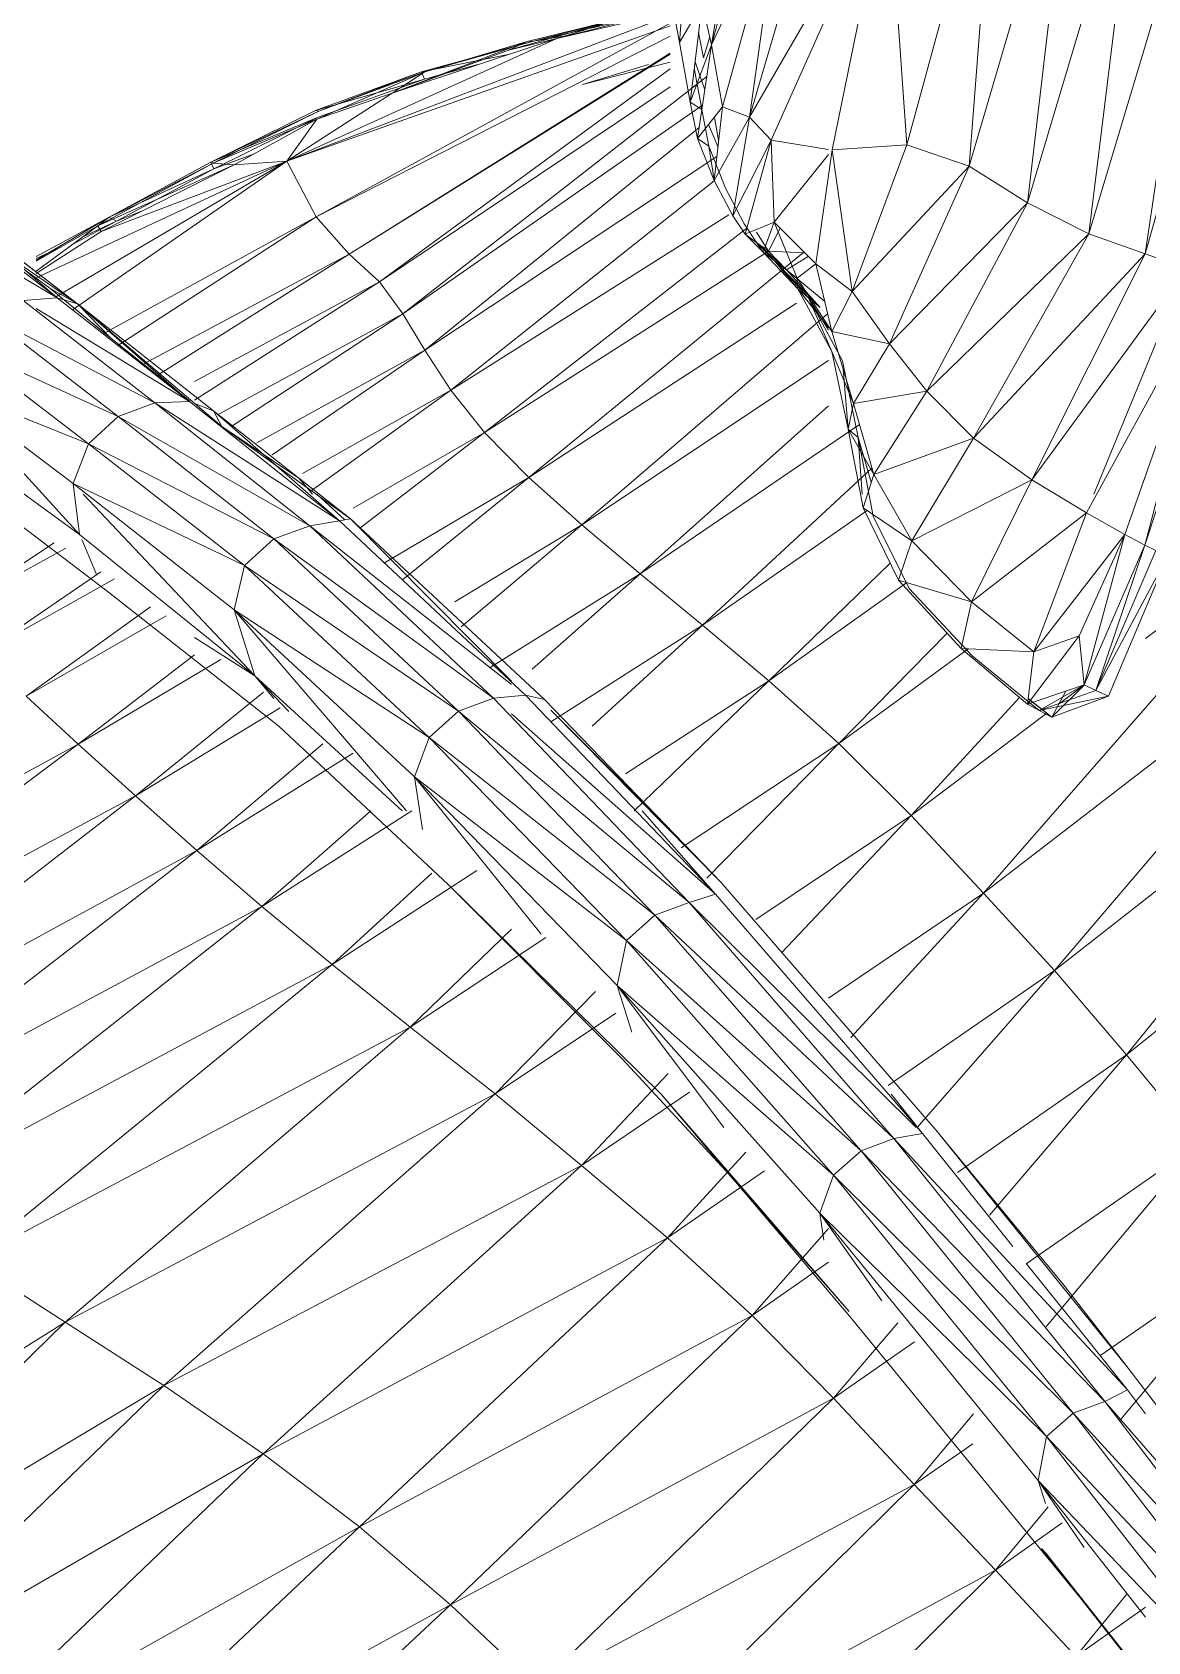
# Model space of a CAD drawing. Header units: millimetres. Extents: x -8591 to 7092, y -1621 to 14390.
# Drawn here: x -4296.5 to -4232.2, y 2400.9 to 2493.6 of the extents above; entities that cross this region are included whole.
import ezdxf

# ---------------------------------------------------------------- set-up
doc = ezdxf.new("R2010")
doc.units = ezdxf.units.MM
doc.layers.add('G-IMPT', color=8, linetype='Continuous', lineweight=9)
doc.layers.add('I-FURN', color=30, linetype='Continuous', lineweight=9)

# ---------------------------------------------------------------- blocks, each defined once
blk = doc.blocks.new('Artificial banana plant 1500mm - Family 4__C1-728657-Begane grond')
at = {"layer": 'G-IMPT'}
for p, q in [((155.402, -163.985), (158.562, -144.61)), ((155.402, -163.985), (158.562, -144.61)), ((155.402, -163.985), (159.772, -147.985)), ((155.402, -163.985), (159.772, -147.985)), ((166.652, -169.747), (171.782, -150.881)), ((166.652, -169.747), (171.782, -150.881)), ((170.242, -170.973), (176.242, -150.525)), ((170.242, -170.973), (176.242, -150.525)), ((170.242, -170.973), (171.782, -150.881)), ((170.242, -170.973), (171.782, -150.881)), ((173.592, -173.098), (176.242, -150.525)), ((173.592, -173.098), (176.242, -150.525)), ((157.582, -168.157), (162.372, -151.854)), ((157.582, -168.157), (162.372, -151.854)), ((173.592, -173.098), (179.982, -151.589)), ((173.592, -173.098), (179.982, -151.589)), ((177.122, -174.879), (179.982, -151.589)), ((177.122, -174.879), (179.982, -151.589)), ((177.122, -174.879), (183.862, -152.442)), ((177.122, -174.879), (183.862, -152.442)), ((180.362, -176.04), (183.862, -152.442)), ((180.362, -176.04), (183.862, -152.442)), ((186.882, -153.02), (180.362, -176.04)), ((186.882, -153.02), (180.362, -176.04)), ((157.582, -168.157), (165.542, -154.396)), ((157.582, -168.157), (165.542, -154.396)), ((158.832, -169.485), (165.542, -154.396)), ((158.832, -169.485), (165.542, -154.396)), ((162.352, -170.049), (165.542, -154.396)), ((162.352, -170.049), (165.542, -154.396)), ((165.542, -154.396), (166.652, -169.747)), ((165.542, -154.396), (166.652, -169.747)), ((155.402, -163.985), (159.332, -155.587)), ((155.402, -163.985), (159.332, -155.587)), ((156.022, -167.572), (159.332, -155.587)), ((156.022, -167.572), (159.332, -155.587)), ((157.582, -168.157), (159.332, -155.587)), ((157.582, -168.157), (159.332, -155.587)), ((153.552, -163.851), (152.362, -157.428)), ((153.552, -163.851), (152.362, -157.428)), ((153.552, -163.851), (153.962, -158.531)), ((153.552, -163.851), (153.962, -158.531)), ((152.252, -162.173), (145.152, -163.775)), ((152.252, -162.173), (145.152, -163.775)), ((153.01, -162.121), (146.482, -163.626)), ((153.01, -162.121), (146.482, -163.626)), ((152.252, -162.173), (146.482, -163.626)), ((152.252, -162.173), (146.482, -163.626)), ((153.552, -163.851), (154.852, -161.621)), ((153.552, -163.851), (154.852, -161.621)), ((154.172, -167.3), (154.852, -161.621)), ((154.172, -167.3), (154.852, -161.621)), ((155.402, -163.985), (154.852, -161.621)), ((155.402, -163.985), (154.852, -161.621)), ((153.01, -162.305), (130.952, -170.69)), ((153.01, -162.305), (130.952, -170.69)), ((153.01, -162.889), (130.952, -170.69)), ((153.01, -162.745), (132.642, -173.906)), ((153.01, -162.745), (132.642, -173.906)), ((150.272, -162.458), (143.702, -164.302)), ((150.272, -162.458), (143.702, -164.302)), ((150.272, -162.458), (144.792, -163.806)), ((150.272, -162.458), (144.792, -163.806)), ((145.152, -163.775), (150.272, -162.458)), ((145.152, -163.775), (150.272, -162.458)), ((146.482, -163.626), (150.272, -162.458)), ((146.482, -163.626), (150.272, -162.458)), ((130.952, -170.69), (146.482, -163.626)), ((130.952, -170.69), (146.482, -163.626)), ((153.01, -163.486), (132.642, -173.906)), ((153.01, -163.486), (132.642, -173.906)), ((146.482, -163.626), (137.002, -166.769)), ((146.482, -163.626), (137.002, -166.769)), ((144.792, -163.806), (137.002, -166.769)), ((144.792, -163.806), (137.002, -166.769)), ((145.152, -163.775), (138.702, -165.553)), ((145.152, -163.775), (138.702, -165.553)), ((145.152, -163.775), (138.892, -165.54)), ((145.152, -163.775), (138.892, -165.54)), ((144.792, -163.806), (138.892, -165.54)), ((144.792, -163.806), (138.892, -165.54)), ((146.482, -163.626), (143.702, -164.302)), ((146.482, -163.626), (143.702, -164.302)), ((144.792, -163.806), (143.702, -164.302)), ((144.792, -163.806), (143.702, -164.302)), ((145.152, -163.775), (144.792, -163.806)), ((145.152, -163.775), (144.792, -163.806)), ((147.398, -163.415), (145.152, -163.775)), ((147.398, -163.415), (145.152, -163.775)), ((154.172, -167.3), (153.552, -163.851)), ((154.172, -167.3), (153.552, -163.851)), ((154.172, -167.3), (155.402, -163.985)), ((154.172, -167.3), (155.402, -163.985)), ((154.582, -169.397), (155.402, -163.985)), ((154.582, -169.397), (155.402, -163.985)), ((154.654, -163.273), (154.932, -164.733)), ((154.654, -163.273), (154.932, -164.733)), ((154.932, -164.733), (155.296, -163.528)), ((154.932, -164.733), (155.296, -163.528)), ((156.022, -167.572), (155.402, -163.985)), ((156.022, -167.572), (155.402, -163.985)), ((153.01, -164.464), (134.542, -176.051)), ((153.01, -164.464), (134.542, -176.051)), ((153.01, -164.53), (134.542, -176.051)), ((153.01, -164.53), (134.542, -176.051)), ((137.002, -166.769), (143.702, -164.302)), ((137.002, -166.769), (143.702, -164.302)), ((143.783, -164.521), (138.702, -165.553)), ((143.783, -164.521), (138.702, -165.553)), ((147.962, -166.283), (153.01, -164.992)), ((154.451, -164.968), (155.009, -166.58)), ((154.451, -164.968), (155.009, -166.58)), ((138.702, -165.553), (132.592, -167.768)), ((138.702, -165.553), (132.592, -167.768)), ((138.862, -165.961), (132.592, -167.768)), ((138.862, -165.961), (132.592, -167.768)), ((138.892, -165.54), (132.662, -168.271)), ((138.892, -165.54), (132.662, -168.271)), ((138.862, -165.961), (132.742, -168.152)), ((138.862, -165.961), (132.742, -168.152)), ((138.892, -165.54), (132.792, -167.817)), ((138.892, -165.54), (132.792, -167.817)), ((138.702, -165.553), (132.792, -167.817)), ((138.702, -165.553), (132.792, -167.817)), ((153.01, -165.365), (136.282, -177.645)), ((153.01, -165.365), (136.282, -177.645)), ((138.892, -165.54), (137.002, -166.769)), ((138.892, -165.54), (137.002, -166.769)), ((155.123, -165.825), (137.632, -179.496)), ((155.123, -165.825), (137.632, -179.496)), ((138.702, -165.553), (138.892, -165.54)), ((138.702, -165.553), (138.892, -165.54)), ((138.862, -165.961), (138.702, -165.553)), ((138.862, -165.961), (138.702, -165.553)), ((141.944, -165.13), (138.862, -165.961)), ((141.944, -165.13), (138.862, -165.961)), ((151.762, -165.117), (147.962, -166.283)), ((151.762, -165.117), (147.962, -166.283)), ((154.838, -167.705), (154.406, -165.341)), ((154.406, -165.341), (154.838, -167.705)), ((130.952, -170.69), (137.002, -166.769)), ((130.952, -170.69), (137.002, -166.769)), ((132.662, -168.271), (137.002, -166.769)), ((132.662, -168.271), (137.002, -166.769)), ((153.01, -166.417), (136.282, -177.645)), ((153.01, -166.417), (136.282, -177.645)), ((132.592, -167.768), (126.562, -170.75)), ((132.592, -167.768), (126.562, -170.75)), ((126.562, -170.75), (132.792, -167.817)), ((126.562, -170.75), (132.792, -167.817)), ((132.792, -167.817), (126.702, -170.808)), ((132.792, -167.817), (126.702, -170.808)), ((132.592, -167.768), (132.792, -167.817)), ((132.592, -167.768), (132.792, -167.817)), ((154.874, -167.471), (137.632, -179.496)), ((154.874, -167.471), (137.632, -179.496)), ((154.582, -169.397), (154.172, -167.3)), ((154.582, -169.397), (154.172, -167.3)), ((154.842, -167.725), (154.172, -167.3)), ((154.842, -167.725), (154.172, -167.3)), ((154.582, -169.397), (156.022, -167.572)), ((154.582, -169.397), (156.022, -167.572)), ((155.242, -169.826), (154.842, -167.725)), ((154.842, -167.725), (155.242, -169.826)), ((155.552, -171.812), (156.022, -167.572)), ((155.552, -171.812), (156.022, -167.572)), ((157.582, -168.157), (156.022, -167.572)), ((157.582, -168.157), (156.022, -167.572)), ((132.742, -168.152), (126.562, -170.75)), ((132.742, -168.152), (126.562, -170.75)), ((126.702, -170.808), (132.662, -168.271)), ((126.702, -170.808), (132.662, -168.271)), ((132.742, -168.152), (126.732, -171.129)), ((132.742, -168.152), (126.732, -171.129)), ((127.912, -170.908), (132.662, -168.271)), ((127.912, -170.908), (132.662, -168.271)), ((130.952, -170.69), (132.662, -168.271)), ((130.952, -170.69), (132.662, -168.271)), ((154.679, -168.759), (138.882, -181.588)), ((154.679, -168.759), (138.882, -181.588)), ((155.22, -168.588), (155.77, -169.847)), ((155.22, -168.588), (155.77, -169.847)), ((155.552, -171.812), (157.582, -168.157)), ((155.552, -171.812), (157.582, -168.157)), ((155.562, -168.179), (155.81, -169.485)), ((155.562, -168.179), (155.81, -169.485)), ((156.622, -173.838), (157.582, -168.157)), ((156.622, -173.838), (157.582, -168.157)), ((158.832, -169.485), (157.582, -168.157)), ((158.832, -169.485), (157.582, -168.157)), ((155.552, -171.812), (154.582, -169.397)), ((155.552, -171.812), (154.582, -169.397)), ((155.242, -169.826), (154.582, -169.397)), ((155.242, -169.826), (154.582, -169.397)), ((156.622, -173.838), (158.832, -169.485)), ((156.622, -173.838), (158.832, -169.485)), ((157.332, -174.905), (158.832, -169.485)), ((157.332, -174.905), (158.832, -169.485)), ((159.002, -174.207), (158.832, -169.485)), ((159.002, -174.207), (158.832, -169.485)), ((158.832, -169.485), (162.137, -170.015)), ((158.832, -169.485), (162.137, -170.015)), ((129.07, -170.265), (126.732, -171.129)), ((129.07, -170.265), (126.732, -171.129)), ((155.705, -170.427), (138.882, -181.588)), ((155.705, -170.427), (138.882, -181.588)), ((156.212, -172.255), (155.242, -169.826)), ((155.526, -171.647), (155.242, -169.826)), ((155.526, -171.647), (155.242, -169.826)), ((155.242, -169.826), (156.212, -172.255)), ((159.002, -174.207), (162.137, -170.316)), ((159.002, -174.207), (162.137, -170.316)), ((161.402, -176.612), (162.352, -170.049)), ((161.402, -176.612), (162.352, -170.049)), ((162.352, -170.049), (166.652, -169.747)), ((162.352, -170.049), (166.652, -169.747)), ((163.502, -178.2), (162.352, -170.049)), ((163.502, -178.2), (162.352, -170.049)), ((163.502, -178.2), (166.652, -169.747)), ((163.502, -178.2), (166.652, -169.747)), ((170.242, -170.973), (166.652, -169.747)), ((170.242, -170.973), (166.652, -169.747)), ((130.952, -170.69), (116.505, -177.415)), ((130.952, -170.69), (116.505, -177.415)), ((130.952, -170.69), (117.687, -178.496)), ((130.952, -170.69), (117.687, -178.496)), ((130.952, -170.69), (118.6, -179.262)), ((130.952, -170.69), (118.6, -179.262)), ((126.702, -170.808), (120.062, -174.42)), ((126.702, -170.808), (120.062, -174.42)), ((120.062, -174.42), (127.912, -170.908)), ((120.062, -174.42), (127.912, -170.908)), ((130.952, -170.69), (120.252, -174.748)), ((130.952, -170.69), (120.252, -174.748)), ((120.252, -174.748), (127.912, -170.908)), ((120.252, -174.748), (127.912, -170.908)), ((126.562, -170.75), (120.712, -173.921)), ((126.562, -170.75), (120.712, -173.921)), ((120.712, -173.921), (126.702, -170.808)), ((120.712, -173.921), (126.702, -170.808)), ((126.732, -171.129), (120.712, -173.921)), ((126.732, -171.129), (120.712, -173.921)), ((126.732, -171.129), (121.142, -174.154)), ((126.732, -171.129), (121.142, -174.154)), ((126.732, -171.129), (126.562, -170.75)), ((126.732, -171.129), (126.562, -170.75)), ((126.562, -170.75), (126.702, -170.808)), ((126.562, -170.75), (126.702, -170.808)), ((126.702, -170.808), (127.912, -170.908)), ((126.702, -170.808), (127.912, -170.908)), ((130.952, -170.69), (127.912, -170.908)), ((130.952, -170.69), (127.912, -170.908)), ((130.952, -170.69), (132.642, -173.906)), ((130.952, -170.69), (132.642, -173.906)), ((163.502, -178.2), (170.242, -170.973)), ((163.502, -178.2), (170.242, -170.973)), ((165.652, -181.224), (170.242, -170.973)), ((165.652, -181.224), (170.242, -170.973)), ((173.592, -173.098), (170.242, -170.973)), ((173.592, -173.098), (170.242, -170.973)), ((155.552, -171.82), (140.382, -183.879)), ((155.552, -171.82), (140.382, -183.879)), ((156.622, -173.838), (155.552, -171.812)), ((156.622, -173.838), (155.552, -171.812)), ((157.272, -174.295), (156.212, -172.255)), ((156.212, -172.255), (157.272, -174.295)), ((108.122, -172.859), (117.712, -178.566)), ((108.122, -172.859), (117.712, -178.566)), ((108.122, -172.859), (117.712, -178.566)), ((110.232, -172.794), (117.712, -178.566)), ((110.232, -172.794), (117.712, -178.566)), ((165.652, -181.224), (173.592, -173.098)), ((165.652, -181.224), (173.592, -173.098)), ((167.792, -183.952), (173.592, -173.098)), ((167.792, -183.952), (173.592, -173.098)), ((177.122, -174.879), (173.592, -173.098)), ((177.122, -174.879), (173.592, -173.098)), ((118.892, -178.909), (111.782, -173.456)), ((111.782, -173.456), (117.712, -178.566)), ((111.782, -173.456), (118.892, -178.909)), ((111.782, -173.456), (117.712, -178.566)), ((120.712, -173.921), (116.505, -176.193)), ((120.712, -173.921), (116.505, -176.193)), ((120.712, -173.921), (116.505, -176.4)), ((120.712, -173.921), (116.505, -176.4)), ((121.142, -174.154), (118.656, -175.452)), ((121.142, -174.154), (118.656, -175.452)), ((121.142, -174.154), (119.201, -175.052)), ((121.142, -174.154), (119.201, -175.052)), ((120.712, -173.921), (120.062, -174.42)), ((120.712, -173.921), (120.062, -174.42)), ((132.642, -173.906), (120.363, -180.644)), ((132.642, -173.906), (120.363, -180.644)), ((121.142, -174.154), (120.712, -173.921)), ((121.142, -174.154), (120.712, -173.921)), ((122.667, -173.537), (121.142, -174.154)), ((122.667, -173.537), (121.142, -174.154)), ((132.642, -173.906), (121.219, -181.306)), ((132.642, -173.906), (121.219, -181.306)), ((132.642, -173.906), (134.542, -176.051)), ((132.642, -173.906), (134.542, -176.051)), ((156.401, -173.791), (140.382, -183.879)), ((156.401, -173.791), (140.382, -183.879)), ((157.332, -174.905), (156.622, -173.838)), ((157.332, -174.905), (156.622, -173.838)), ((157.982, -175.374), (157.272, -174.295)), ((157.272, -174.295), (157.982, -175.374)), ((157.332, -174.905), (159.002, -174.207)), ((157.332, -174.905), (159.002, -174.207)), ((158.382, -175.945), (159.002, -174.207)), ((158.382, -175.945), (159.002, -174.207)), ((160.322, -177.425), (159.002, -174.207)), ((160.322, -177.425), (159.002, -174.207)), ((159.002, -174.207), (161.402, -176.612)), ((159.002, -174.207), (161.402, -176.612)), ((112.662, -174.624), (117.292, -178.01)), ((112.662, -174.624), (118.892, -178.909)), ((112.662, -174.624), (118.892, -178.909)), ((112.662, -174.624), (117.292, -178.01)), ((120.062, -174.42), (116.505, -176.463)), ((120.062, -174.42), (116.505, -176.463)), ((120.062, -174.42), (116.505, -177.032)), ((120.062, -174.42), (116.505, -177.032)), ((116.505, -177.161), (120.252, -174.748)), ((116.505, -177.161), (120.252, -174.748)), ((120.062, -174.42), (120.252, -174.748)), ((120.062, -174.42), (120.252, -174.748)), ((157.431, -174.546), (142.322, -186.334)), ((157.431, -174.546), (142.322, -186.334)), ((158.382, -175.945), (157.332, -174.905)), ((158.382, -175.945), (157.332, -174.905)), ((157.982, -175.374), (157.332, -174.905)), ((157.982, -175.374), (157.332, -174.905)), ((157.982, -174.788), (158.672, -175.881)), ((157.982, -174.788), (158.672, -175.881)), ((158.672, -175.881), (159.357, -174.562)), ((158.672, -175.881), (159.357, -174.562)), ((167.792, -183.952), (177.122, -174.879)), ((167.792, -183.952), (177.122, -174.879)), ((170.482, -186.644), (177.122, -174.879)), ((170.482, -186.644), (177.122, -174.879)), ((180.362, -176.04), (177.122, -174.879)), ((180.362, -176.04), (177.122, -174.879)), ((117.968, -175.623), (116.505, -176.3)), ((117.968, -175.623), (116.505, -176.3)), ((134.542, -176.051), (122.678, -182.382)), ((134.542, -176.051), (122.678, -182.382)), ((134.542, -176.051), (123.529, -182.998)), ((134.542, -176.051), (123.529, -182.998)), ((136.282, -177.645), (134.542, -176.051)), ((136.282, -177.645), (134.542, -176.051)), ((158.672, -175.874), (142.322, -186.334)), ((158.672, -175.874), (142.322, -186.334)), ((160.702, -175.963), (144.882, -188.92)), ((160.702, -175.963), (144.882, -188.92)), ((159.022, -176.43), (157.982, -175.374)), ((158.382, -175.945), (157.982, -175.374)), ((158.382, -175.945), (157.982, -175.374)), ((157.982, -175.374), (159.022, -176.43)), ((158.672, -175.881), (157.982, -175.374)), ((158.672, -175.881), (157.982, -175.374)), ((157.982, -175.374), (159.712, -176.956)), ((157.982, -175.374), (159.712, -176.956)), ((160.372, -178.039), (158.382, -175.945)), ((160.372, -178.039), (158.382, -175.945)), ((159.022, -176.43), (158.382, -175.945)), ((159.022, -176.43), (158.382, -175.945)), ((158.382, -175.945), (160.322, -177.425)), ((158.382, -175.945), (160.322, -177.425)), ((158.672, -175.881), (159.712, -176.956)), ((158.672, -175.881), (159.712, -176.956)), ((158.672, -175.881), (160.756, -175.965)), ((158.672, -175.881), (160.756, -175.965)), ((159.712, -176.956), (160.973, -176.182)), ((159.712, -176.956), (160.973, -176.182)), ((170.482, -186.644), (180.362, -176.04)), ((170.482, -186.644), (180.362, -176.04)), ((173.842, -189.047), (180.362, -176.04)), ((173.842, -189.047), (180.362, -176.04)), ((182.741, -176.877), (180.362, -176.04)), ((182.741, -176.877), (180.362, -176.04)), ((160.992, -178.56), (159.022, -176.43)), ((160.372, -178.039), (159.022, -176.43)), ((160.372, -178.039), (159.022, -176.43)), ((159.022, -176.43), (160.992, -178.56)), ((159.712, -176.956), (159.022, -176.43)), ((159.712, -176.956), (159.022, -176.43)), ((159.022, -176.43), (161.662, -179.123)), ((159.022, -176.43), (161.662, -179.123)), ((159.712, -176.956), (161.662, -179.123)), ((159.712, -176.956), (161.662, -179.123)), ((159.712, -176.956), (161.916, -178.787)), ((159.712, -176.956), (161.916, -178.787)), ((160.322, -177.425), (161.402, -176.612)), ((160.322, -177.425), (161.402, -176.612)), ((162.322, -180.506), (161.402, -176.612)), ((162.322, -180.506), (161.402, -176.612)), ((163.502, -178.2), (161.402, -176.612)), ((163.502, -178.2), (161.402, -176.612)), ((182.741, -176.877), (173.842, -189.047)), ((182.741, -176.877), (173.842, -189.047)), ((182.741, -176.877), (177.418, -189.884)), ((182.741, -176.877), (177.418, -189.884)), ((117.292, -178.01), (118.892, -178.909)), ((117.292, -178.01), (120.802, -180.892)), ((117.292, -178.01), (120.632, -180.762)), ((118.892, -178.909), (117.292, -178.01)), ((117.292, -178.01), (120.802, -180.892)), ((117.292, -178.01), (120.632, -180.762)), ((136.282, -177.645), (125.631, -184.456)), ((136.282, -177.645), (125.631, -184.456)), ((136.282, -177.645), (125.631, -183.38)), ((136.282, -177.645), (125.631, -183.38)), ((137.632, -179.496), (136.282, -177.645)), ((137.632, -179.496), (136.282, -177.645)), ((160.372, -178.039), (160.322, -177.425)), ((160.372, -178.039), (160.322, -177.425)), ((162.322, -180.506), (160.322, -177.425)), ((162.322, -180.506), (160.322, -177.425)), ((162.332, -181.649), (160.372, -178.039)), ((162.332, -181.649), (160.372, -178.039)), ((160.992, -178.56), (160.372, -178.039)), ((160.992, -178.56), (160.372, -178.039)), ((160.372, -178.039), (162.137, -180.272)), ((160.372, -178.039), (162.137, -180.272)), ((184.37, -177.469), (176.982, -190.95)), ((184.37, -177.469), (176.982, -190.95)), ((184.37, -177.469), (179.192, -192.192)), ((184.37, -177.469), (179.192, -192.192)), ((180.342, -192.821), (184.37, -177.469)), ((180.342, -192.821), (184.37, -177.469)), ((185.277, -177.841), (180.342, -192.821)), ((185.277, -177.841), (180.342, -192.821)), ((117.712, -178.566), (115.762, -178.723)), ((115.762, -178.723), (117.712, -178.566)), ((115.762, -178.723), (117.712, -178.566)), ((115.762, -178.723), (123.342, -184.622)), ((115.762, -178.723), (123.342, -184.622)), ((115.762, -178.723), (123.342, -184.622)), ((118.892, -178.909), (117.712, -178.566)), ((117.712, -178.566), (125.342, -184.547)), ((117.712, -178.566), (118.892, -178.909)), ((117.712, -178.566), (125.342, -184.547)), ((118.892, -178.909), (127.202, -185.975)), ((118.892, -178.909), (125.342, -184.547)), ((118.892, -178.909), (120.802, -180.892)), ((127.202, -185.975), (118.892, -178.909)), ((118.892, -178.909), (125.342, -184.547)), ((126.722, -185.08), (118.892, -178.909)), ((126.722, -185.08), (118.892, -178.909)), ((127.202, -185.975), (118.892, -178.909)), ((118.892, -178.909), (125.342, -184.547)), ((118.892, -178.909), (120.802, -180.892)), ((160.29, -178.867), (144.882, -188.92)), ((160.29, -178.867), (144.882, -188.92)), ((162.932, -182.204), (160.992, -178.56)), ((162.332, -181.649), (160.992, -178.56)), ((162.332, -181.649), (160.992, -178.56)), ((160.992, -178.56), (162.932, -182.204)), ((161.662, -179.123), (160.992, -178.56)), ((161.662, -179.123), (160.992, -178.56)), ((160.992, -178.56), (162.137, -180.414)), ((160.992, -178.56), (162.137, -180.414)), ((162.322, -180.506), (163.502, -178.2)), ((162.322, -180.506), (163.502, -178.2)), ((165.652, -181.224), (163.502, -178.2)), ((165.652, -181.224), (163.502, -178.2)), ((113.622, -179.525), (123.342, -184.622)), ((113.622, -179.525), (121.232, -185.402)), ((113.622, -179.525), (123.342, -184.622)), ((113.622, -179.525), (121.232, -185.402)), ((113.622, -179.525), (123.342, -184.622)), ((113.622, -179.525), (121.232, -185.402)), ((116.505, -179.174), (125.342, -184.547)), ((116.505, -179.174), (125.342, -184.547)), ((116.505, -179.174), (125.342, -184.547)), ((137.632, -179.496), (127.036, -185.263)), ((137.632, -179.496), (127.036, -185.263)), ((137.632, -179.496), (127.841, -185.924)), ((137.632, -179.496), (127.841, -185.924)), ((138.882, -181.588), (137.632, -179.496)), ((138.882, -181.588), (137.632, -179.496)), ((162.083, -179.493), (147.932, -191.641)), ((162.083, -179.493), (147.932, -191.641)), ((163.572, -184.652), (162.322, -180.506)), ((163.572, -184.652), (162.322, -180.506)), ((162.322, -180.506), (165.652, -181.224)), ((162.322, -180.506), (165.652, -181.224)), ((111.902, -181.139), (121.232, -185.402)), ((111.902, -181.139), (119.522, -186.979)), ((111.902, -181.139), (121.232, -185.402)), ((111.902, -181.139), (119.522, -186.979)), ((111.902, -181.139), (121.232, -185.402)), ((111.902, -181.139), (119.522, -186.979)), ((120.802, -180.892), (125.342, -184.498)), ((125.342, -184.498), (120.802, -180.892)), ((138.882, -181.588), (129.22, -186.919)), ((138.882, -181.588), (129.22, -186.919)), ((138.882, -181.588), (130.09, -187.608)), ((138.882, -181.588), (130.09, -187.608)), ((140.382, -183.879), (138.882, -181.588)), ((140.382, -183.879), (138.882, -181.588)), ((163.272, -186.134), (162.332, -181.649)), ((163.272, -186.134), (162.332, -181.649)), ((162.332, -181.649), (163.572, -184.652)), ((162.332, -181.649), (163.572, -184.652)), ((163.572, -184.652), (165.652, -181.224)), ((163.572, -184.652), (165.652, -181.224)), ((167.792, -183.952), (165.652, -181.224)), ((167.792, -183.952), (165.652, -181.224)), ((162.137, -182.173), (147.932, -191.641)), ((162.137, -182.173), (147.932, -191.641)), ((163.852, -186.616), (162.932, -182.204)), ((162.932, -182.204), (163.852, -186.616)), ((163.272, -186.134), (162.971, -182.66)), ((163.272, -186.134), (162.971, -182.66)), ((111.182, -183.633), (119.522, -186.979)), ((111.182, -183.633), (118.642, -189.268)), ((111.182, -183.633), (119.012, -192.193)), ((111.182, -183.633), (119.522, -186.979)), ((111.182, -183.633), (118.642, -189.268)), ((111.182, -183.633), (119.522, -186.979)), ((111.182, -183.633), (118.642, -189.268)), ((111.182, -183.633), (119.012, -192.193)), ((140.382, -183.879), (131.838, -188.68)), ((140.382, -183.879), (131.838, -188.68)), ((140.382, -183.879), (132.282, -189.724)), ((140.382, -183.879), (132.282, -189.724)), ((140.382, -183.879), (142.322, -186.334)), ((140.382, -183.879), (142.322, -186.334)), ((163.572, -184.652), (167.792, -183.952)), ((163.572, -184.652), (167.792, -183.952)), ((164.742, -188.75), (167.792, -183.952)), ((164.742, -188.75), (167.792, -183.952)), ((170.482, -186.644), (167.792, -183.952)), ((170.482, -186.644), (167.792, -183.952)), ((121.232, -185.402), (119.522, -186.979)), ((121.232, -185.402), (119.522, -186.979)), ((121.232, -185.402), (119.522, -186.979)), ((123.342, -184.622), (121.232, -185.402)), ((123.342, -184.622), (121.232, -185.402)), ((123.342, -184.622), (121.232, -185.402)), ((121.232, -185.402), (132.272, -191.7)), ((121.232, -185.402), (130.202, -192.454)), ((121.232, -185.402), (132.272, -191.7)), ((121.232, -185.402), (130.202, -192.454)), ((121.232, -185.402), (132.272, -191.7)), ((121.232, -185.402), (130.202, -192.454)), ((125.342, -184.547), (123.342, -184.622)), ((125.342, -184.547), (123.342, -184.622)), ((125.342, -184.547), (123.342, -184.622)), ((123.342, -184.622), (133.982, -191.411)), ((123.342, -184.622), (132.272, -191.7)), ((123.342, -184.622), (132.272, -191.7)), ((123.342, -184.622), (133.982, -191.411)), ((123.342, -184.622), (132.272, -191.7)), ((123.342, -184.622), (133.982, -191.411)), ((125.342, -184.547), (133.982, -191.411)), ((125.342, -184.547), (133.982, -191.411)), ((125.631, -184.659), (126.722, -185.08)), ((126.722, -185.08), (125.631, -184.659)), ((126.722, -185.08), (125.631, -184.659)), ((127.202, -185.975), (126.722, -185.08)), ((134.602, -191.291), (126.722, -185.08)), ((126.722, -185.08), (133.982, -191.411)), ((126.722, -185.08), (127.202, -185.975)), ((126.722, -185.08), (134.602, -191.291)), ((126.722, -185.08), (127.202, -185.975)), ((126.722, -185.08), (133.982, -191.411)), ((162.137, -184.788), (151.292, -194.476)), ((162.137, -184.788), (151.292, -194.476)), ((163.272, -186.134), (163.572, -184.652)), ((163.272, -186.134), (163.572, -184.652)), ((164.742, -188.75), (163.572, -184.652)), ((164.742, -188.75), (163.572, -184.652)), ((127.202, -185.975), (131.642, -188.954)), ((127.202, -185.975), (134.602, -191.291)), ((127.202, -185.975), (134.602, -191.291)), ((127.202, -185.975), (131.642, -188.954)), ((142.322, -186.334), (134.757, -190.688)), ((142.322, -186.334), (134.757, -190.688)), ((142.322, -186.334), (135.144, -191.838)), ((142.322, -186.334), (135.144, -191.838)), ((142.322, -186.334), (144.882, -188.92)), ((142.322, -186.334), (144.882, -188.92)), ((163.918, -185.864), (151.292, -194.476)), ((163.918, -185.864), (151.292, -194.476)), ((164.132, -190.664), (163.272, -186.134)), ((164.132, -190.664), (163.272, -186.134)), ((163.852, -186.616), (163.272, -186.134)), ((163.852, -186.616), (163.272, -186.134)), ((163.272, -186.134), (164.742, -188.75)), ((163.272, -186.134), (164.742, -188.75)), ((112.002, -187.1), (119.012, -192.193)), ((112.002, -187.1), (119.012, -192.193)), ((119.522, -186.979), (118.642, -189.268)), ((119.522, -186.979), (118.642, -189.268)), ((119.522, -186.979), (118.642, -189.268)), ((119.522, -186.979), (130.202, -192.454)), ((119.522, -186.979), (128.512, -193.99)), ((119.522, -186.979), (130.202, -192.454)), ((119.522, -186.979), (128.512, -193.99)), ((119.522, -186.979), (130.202, -192.454)), ((119.522, -186.979), (128.512, -193.99)), ((164.702, -191.153), (163.852, -186.616)), ((164.078, -189.884), (163.852, -186.616)), ((164.078, -189.884), (163.852, -186.616)), ((163.852, -186.616), (164.702, -191.153)), ((163.852, -186.616), (164.6, -189.194)), ((163.852, -186.616), (164.6, -189.194)), ((164.742, -188.75), (170.482, -186.644)), ((164.742, -188.75), (170.482, -186.644)), ((166.932, -192.575), (170.482, -186.644)), ((166.932, -192.575), (170.482, -186.644)), ((173.842, -189.047), (170.482, -186.644)), ((173.842, -189.047), (170.482, -186.644)), ((131.642, -188.954), (134.602, -191.291)), ((132.415, -189.884), (131.642, -188.954)), ((134.602, -191.291), (131.642, -188.954)), ((132.415, -189.884), (131.642, -188.954)), ((144.882, -188.92), (136.566, -193.838)), ((144.882, -188.92), (136.566, -193.838)), ((144.882, -188.92), (137.603, -194.812)), ((144.882, -188.92), (137.603, -194.812)), ((147.932, -191.641), (144.882, -188.92)), ((147.932, -191.641), (144.882, -188.92)), ((164.634, -188.372), (154.872, -197.434)), ((164.634, -188.372), (154.872, -197.434)), ((164.132, -190.664), (164.742, -188.75)), ((164.132, -190.664), (164.742, -188.75)), ((166.932, -192.575), (164.742, -188.75)), ((166.932, -192.575), (164.742, -188.75)), ((166.932, -192.575), (173.842, -189.047)), ((166.932, -192.575), (173.842, -189.047)), ((170.362, -196.08), (173.842, -189.047)), ((170.362, -196.08), (173.842, -189.047)), ((176.982, -190.95), (173.842, -189.047)), ((176.982, -190.95), (173.842, -189.047)), ((118.642, -189.268), (128.512, -193.99)), ((118.642, -189.268), (127.912, -196.536)), ((119.012, -192.193), (118.642, -189.268)), ((118.642, -189.268), (128.512, -193.99)), ((118.642, -189.268), (127.912, -196.536)), ((118.642, -189.268), (128.512, -193.99)), ((118.642, -189.268), (127.912, -196.536)), ((118.642, -189.268), (119.012, -192.193)), ((119.223, -189.884), (129.092, -200.341)), ((119.223, -189.884), (129.092, -200.341)), ((132.666, -189.884), (134.282, -191.353)), ((132.666, -189.884), (134.282, -191.353)), ((132.667, -189.884), (134.284, -191.352)), ((132.667, -189.884), (134.284, -191.352)), ((113.552, -190.104), (120.682, -195.53)), ((120.682, -195.53), (113.552, -190.104)), ((164.368, -190.825), (154.872, -197.434)), ((164.368, -190.825), (154.872, -197.434)), ((166.172, -194.841), (164.132, -190.664)), ((166.172, -194.841), (164.132, -190.664)), ((164.132, -190.664), (166.932, -192.575)), ((164.132, -190.664), (166.932, -192.575)), ((170.362, -196.08), (176.982, -190.95)), ((170.362, -196.08), (176.982, -190.95)), ((190.545, -190.535), (171.052, -212.859)), ((190.545, -190.535), (171.052, -212.859)), ((173.952, -198.966), (176.982, -190.95)), ((173.952, -198.966), (176.982, -190.95)), ((179.192, -192.192), (176.982, -190.95)), ((179.192, -192.192), (176.982, -190.95)), ((190.545, -190.535), (180.39, -198.201)), ((190.545, -190.535), (180.39, -198.201)), ((132.272, -191.7), (130.202, -192.454)), ((132.272, -191.7), (130.202, -192.454)), ((132.272, -191.7), (130.202, -192.454)), ((133.982, -191.411), (132.272, -191.7)), ((132.272, -191.7), (133.982, -191.411)), ((132.272, -191.7), (133.982, -191.411)), ((132.272, -191.7), (143.884, -200.834)), ((132.272, -191.7), (142.852, -201.63)), ((132.272, -191.7), (143.884, -200.834)), ((132.272, -191.7), (142.852, -201.63)), ((132.272, -191.7), (143.884, -200.834)), ((132.272, -191.7), (142.852, -201.63)), ((134.602, -191.291), (133.982, -191.411)), ((133.982, -191.411), (134.602, -191.291)), ((133.982, -191.411), (144.682, -201.461)), ((133.982, -191.411), (144.682, -201.461)), ((134.602, -191.291), (134.757, -191.44)), ((134.602, -191.291), (143.884, -200.656)), ((134.757, -191.44), (134.602, -191.291)), ((134.602, -191.291), (143.884, -200.656)), ((145.782, -201.708), (134.602, -191.291)), ((145.782, -201.708), (134.602, -191.291)), ((134.757, -191.44), (134.602, -191.291)), ((134.602, -191.291), (143.884, -200.656)), ((147.932, -191.641), (140.625, -196.08)), ((147.932, -191.641), (140.625, -196.08)), ((147.932, -191.641), (140.981, -197.524)), ((147.932, -191.641), (140.981, -197.524)), ((151.292, -194.476), (147.932, -191.641)), ((151.292, -194.476), (147.932, -191.641)), ((166.772, -195.318), (164.702, -191.153)), ((164.702, -191.153), (166.772, -195.318)), ((117.555, -192.677), (111.092, -196.921)), ((117.555, -192.677), (111.092, -196.921)), ((119.012, -192.193), (129.092, -200.341)), ((119.012, -192.193), (129.092, -200.341)), ((119.135, -192.483), (120.002, -194.538)), ((119.135, -192.483), (120.002, -194.538)), ((130.202, -192.454), (128.512, -193.99)), ((130.202, -192.454), (128.512, -193.99)), ((130.202, -192.454), (128.512, -193.99)), ((130.202, -192.454), (142.852, -201.63)), ((130.202, -192.454), (140.822, -202.381)), ((130.202, -192.454), (142.852, -201.63)), ((130.202, -192.454), (140.822, -202.381)), ((130.202, -192.454), (142.852, -201.63)), ((130.202, -192.454), (140.822, -202.381)), ((166.172, -194.841), (166.932, -192.575)), ((166.172, -194.841), (166.932, -192.575)), ((170.362, -196.08), (166.932, -192.575)), ((170.362, -196.08), (166.932, -192.575)), ((179.192, -192.192), (173.952, -198.966)), ((179.192, -192.192), (173.952, -198.966)), ((179.192, -192.192), (176.562, -198.041)), ((179.192, -192.192), (176.562, -198.041)), ((176.862, -200.87), (179.192, -192.192)), ((176.862, -200.87), (179.192, -192.192)), ((180.342, -192.821), (176.862, -200.87)), ((180.342, -192.821), (176.862, -200.87)), ((180.342, -192.821), (177.532, -201.182)), ((180.342, -192.821), (177.532, -201.182)), ((180.342, -192.821), (179.192, -192.192)), ((180.342, -192.821), (179.192, -192.192)), ((180.982, -193.117), (180.342, -192.821)), ((180.982, -193.117), (180.342, -192.821)), ((118.221, -192.987), (111.092, -196.921)), ((118.221, -192.987), (111.092, -196.921)), ((180.982, -193.117), (177.532, -201.182)), ((177.532, -201.182), (180.982, -193.117)), ((177.532, -201.182), (181.671, -193.423)), ((177.532, -201.182), (181.671, -193.423)), ((178.262, -201.517), (181.671, -193.423)), ((178.262, -201.517), (181.671, -193.423)), ((120.232, -194.358), (113.362, -199.062)), ((120.232, -194.358), (113.362, -199.062)), ((128.512, -193.99), (127.912, -196.536)), ((128.512, -193.99), (127.912, -196.536)), ((128.512, -193.99), (127.912, -196.536)), ((128.512, -193.99), (140.822, -202.381)), ((128.512, -193.99), (139.142, -203.89)), ((128.512, -193.99), (140.822, -202.381)), ((128.512, -193.99), (139.142, -203.89)), ((128.512, -193.99), (140.822, -202.381)), ((128.512, -193.99), (139.142, -203.89)), ((151.292, -194.476), (142.654, -199.866)), ((151.292, -194.476), (142.654, -199.866)), ((151.292, -194.476), (145.068, -199.95)), ((151.292, -194.476), (145.068, -199.95)), ((154.872, -197.434), (151.292, -194.476)), ((154.872, -197.434), (151.292, -194.476)), ((165.689, -193.852), (158.692, -200.631)), ((165.689, -193.852), (158.692, -200.631)), ((121.026, -194.755), (113.362, -199.062)), ((121.026, -194.755), (113.362, -199.062)), ((130.482, -203.242), (120.682, -195.53)), ((166.635, -194.978), (158.692, -200.631)), ((166.635, -194.978), (158.692, -200.631)), ((169.782, -198.77), (166.172, -194.841)), ((169.782, -198.77), (166.172, -194.841)), ((166.172, -194.841), (170.362, -196.08)), ((166.172, -194.841), (170.362, -196.08)), ((170.412, -199.195), (166.772, -195.318)), ((166.772, -195.318), (170.412, -199.195)), ((193.934, -195.246), (171.052, -212.859)), ((193.934, -195.246), (171.052, -212.859)), ((193.934, -195.246), (175.152, -217.327)), ((193.934, -195.246), (175.152, -217.327)), ((123.087, -196.36), (115.942, -201.517)), ((123.087, -196.36), (115.942, -201.517)), ((129.092, -200.341), (127.912, -196.536)), ((127.912, -196.536), (137.839, -208.121)), ((127.912, -196.536), (139.142, -203.89)), ((127.912, -196.536), (138.302, -206.16)), ((127.912, -196.536), (139.142, -203.89)), ((127.912, -196.536), (138.302, -206.16)), ((127.912, -196.536), (129.092, -200.341)), ((127.912, -196.536), (137.839, -208.121)), ((169.782, -198.77), (170.362, -196.08)), ((169.782, -198.77), (170.362, -196.08)), ((173.952, -198.966), (170.362, -196.08)), ((173.952, -198.966), (170.362, -196.08)), ((124.001, -196.879), (115.942, -201.517)), ((124.001, -196.879), (115.942, -201.517)), ((154.872, -197.434), (146.154, -203.003)), ((154.872, -197.434), (146.154, -203.003)), ((154.872, -197.434), (148.531, -203.248)), ((154.872, -197.434), (148.531, -203.248)), ((158.692, -200.631), (154.872, -197.434)), ((158.692, -200.631), (154.872, -197.434)), ((125.631, -198.131), (129.092, -200.341)), ((125.631, -198.131), (129.092, -200.341)), ((168.961, -197.876), (162.732, -204.242)), ((168.961, -197.876), (162.732, -204.242)), ((173.602, -201.985), (176.562, -198.041)), ((173.602, -201.985), (176.562, -198.041)), ((176.562, -198.041), (173.952, -198.966)), ((176.562, -198.041), (173.952, -198.966)), ((176.862, -200.87), (176.562, -198.041)), ((176.862, -200.87), (176.562, -198.041)), ((125.631, -199.131), (118.922, -204.274)), ((125.631, -199.131), (118.922, -204.274)), ((170.182, -198.788), (162.732, -204.242)), ((170.182, -198.788), (162.732, -204.242)), ((173.602, -201.985), (169.782, -198.77)), ((173.602, -201.985), (169.782, -198.77)), ((169.782, -198.77), (173.952, -198.966)), ((169.782, -198.77), (173.952, -198.966)), ((174.272, -202.343), (170.412, -199.195)), ((170.412, -199.195), (174.272, -202.343)), ((173.602, -201.985), (173.952, -198.966)), ((173.602, -201.985), (173.952, -198.966)), ((127.143, -199.412), (118.922, -204.274)), ((127.143, -199.412), (118.922, -204.274)), ((197.31, -199.886), (175.152, -217.327)), ((197.31, -199.886), (175.152, -217.327)), ((197.31, -199.886), (179.292, -222.174)), ((197.31, -199.886), (179.292, -222.174)), ((129.092, -200.341), (137.586, -208.121)), ((129.092, -200.341), (131.058, -202.397)), ((129.092, -200.341), (130.191, -201.648)), ((129.092, -200.341), (137.586, -208.121)), ((129.092, -200.341), (131.058, -202.397)), ((129.092, -200.341), (130.191, -201.648)), ((158.692, -200.631), (150.444, -205.995)), ((158.692, -200.631), (150.444, -205.995)), ((158.692, -200.631), (150.942, -208.121)), ((158.692, -200.631), (150.942, -208.121)), ((162.732, -204.242), (158.692, -200.631)), ((162.732, -204.242), (158.692, -200.631)), ((176.862, -200.87), (173.602, -201.985)), ((176.862, -200.87), (173.602, -201.985)), ((176.862, -200.87), (174.272, -202.343)), ((176.862, -200.87), (174.272, -202.343)), ((177.532, -201.182), (174.272, -202.343)), ((174.272, -202.343), (177.532, -201.182)), ((175.002, -202.726), (176.862, -200.882)), ((175.002, -202.726), (176.862, -200.882)), ((176.862, -200.865), (175.417, -201.955)), ((176.862, -200.865), (175.417, -201.955)), ((177.532, -201.182), (176.862, -200.87)), ((177.532, -201.182), (176.862, -200.87)), ((178.262, -201.517), (177.532, -201.182)), ((178.262, -201.517), (177.532, -201.182)), ((115.942, -201.517), (118.922, -204.274)), ((115.942, -201.517), (118.922, -204.274)), ((129.598, -201.291), (122.232, -207.253)), ((129.598, -201.291), (122.232, -207.253)), ((142.852, -201.63), (140.822, -202.381)), ((142.852, -201.63), (140.822, -202.381)), ((142.852, -201.63), (140.822, -202.381)), ((144.682, -201.461), (142.852, -201.63)), ((144.682, -201.461), (142.852, -201.63)), ((144.682, -201.461), (142.852, -201.63)), ((142.852, -201.63), (154.102, -213.402)), ((142.852, -201.63), (154.102, -213.402)), ((142.852, -201.63), (154.102, -213.402)), ((144.682, -201.461), (145.782, -201.708)), ((144.682, -201.461), (155.622, -212.917)), ((145.782, -201.708), (144.682, -201.461)), ((145.782, -201.708), (144.682, -201.461)), ((144.682, -201.461), (155.622, -212.917)), ((155.932, -212.225), (145.782, -201.708)), ((145.782, -201.708), (155.932, -212.225)), ((173.141, -201.597), (166.892, -208.391)), ((173.141, -201.597), (166.892, -208.391)), ((174.272, -202.343), (173.602, -201.985)), ((174.272, -202.343), (173.602, -201.985)), ((173.638, -201.676), (175.002, -202.726)), ((173.638, -201.676), (175.002, -202.726)), ((173.641, -201.652), (175.002, -202.726)), ((173.641, -201.652), (175.002, -202.726)), ((174.272, -202.343), (178.262, -201.517)), ((174.272, -202.343), (178.262, -201.517)), ((175.002, -202.726), (175.808, -201.231)), ((175.002, -202.726), (175.808, -201.231)), ((175.002, -202.726), (178.262, -201.517)), ((175.002, -202.726), (178.262, -201.517)), ((130.563, -202.192), (122.232, -207.253)), ((130.563, -202.192), (122.232, -207.253)), ((140.822, -202.381), (139.142, -203.89)), ((140.822, -202.381), (139.142, -203.89)), ((140.822, -202.381), (139.142, -203.89)), ((140.822, -202.381), (154.102, -213.402)), ((140.822, -202.381), (152.142, -214.136)), ((140.822, -202.381), (154.102, -213.402)), ((140.822, -202.381), (152.142, -214.136)), ((140.822, -202.381), (154.102, -213.402)), ((140.822, -202.381), (152.142, -214.136)), ((143.884, -202.542), (155.622, -212.917)), ((143.884, -202.542), (155.622, -212.917)), ((143.884, -202.542), (155.622, -212.917)), ((146.152, -202.33), (152.562, -208.73)), ((146.152, -202.33), (155.932, -212.225)), ((146.152, -202.33), (155.932, -212.225)), ((146.152, -202.33), (152.562, -208.73)), ((174.706, -202.492), (166.892, -208.391)), ((174.706, -202.492), (166.892, -208.391)), ((175.002, -202.726), (174.272, -202.343)), ((175.002, -202.726), (174.272, -202.343)), ((130.482, -203.242), (140.232, -212.364)), ((130.482, -203.242), (140.232, -212.364)), ((139.142, -203.89), (138.302, -206.16)), ((139.142, -203.89), (138.302, -206.16)), ((139.142, -203.89), (152.142, -214.136)), ((139.142, -203.89), (150.502, -215.596)), ((139.142, -203.89), (152.142, -214.136)), ((139.142, -203.89), (150.502, -215.596)), ((139.142, -203.89), (152.142, -214.136)), ((139.142, -203.89), (150.502, -215.596)), ((118.922, -204.274), (93.072, -218.4)), ((118.922, -204.274), (93.072, -218.4)), ((118.922, -204.274), (96.522, -221.135)), ((118.922, -204.274), (96.522, -221.135)), ((118.922, -204.274), (122.232, -207.253)), ((118.922, -204.274), (122.232, -207.253)), ((133.02, -204.263), (125.762, -210.406)), ((133.02, -204.263), (125.762, -210.406)), ((134.757, -204.793), (125.762, -210.406)), ((134.757, -204.793), (125.762, -210.406)), ((162.732, -204.242), (153.654, -210.251)), ((162.732, -204.242), (153.654, -210.251)), ((162.732, -204.242), (155.122, -212.005)), ((162.732, -204.242), (155.122, -212.005)), ((166.892, -208.391), (162.732, -204.242)), ((166.892, -208.391), (162.732, -204.242)), ((200.851, -204.895), (179.292, -222.174)), ((200.851, -204.895), (179.292, -222.174)), ((138.302, -206.16), (150.502, -215.596)), ((138.302, -206.16), (149.962, -218.179)), ((138.762, -209.198), (138.302, -206.16)), ((138.302, -206.16), (145.58, -215.22)), ((150.502, -215.596), (138.302, -206.16)), ((149.962, -218.179), (138.302, -206.16)), ((150.502, -215.596), (138.302, -206.16)), ((149.962, -218.179), (138.302, -206.16)), ((138.302, -206.16), (138.762, -209.198)), ((138.302, -206.16), (145.58, -215.22)), ((96.522, -221.135), (122.232, -207.253)), ((96.522, -221.135), (122.232, -207.253)), ((100.012, -224.429), (122.232, -207.253)), ((100.012, -224.429), (122.232, -207.253)), ((125.762, -210.406), (122.232, -207.253)), ((125.762, -210.406), (122.232, -207.253)), ((138.143, -208.121), (129.502, -213.641)), ((138.143, -208.121), (129.502, -213.641)), ((135.779, -208.121), (129.502, -213.641)), ((135.779, -208.121), (129.502, -213.641)), ((151.412, -208.121), (155.622, -212.917)), ((151.412, -208.121), (155.622, -212.917)), ((166.892, -208.391), (157.946, -214.382)), ((166.892, -208.391), (157.946, -214.382)), ((166.892, -208.391), (159.472, -216.272)), ((166.892, -208.391), (159.472, -216.272)), ((171.052, -212.859), (166.892, -208.391)), ((171.052, -212.859), (166.892, -208.391)), ((152.562, -208.73), (155.932, -212.225)), ((155.932, -212.225), (152.562, -208.73)), ((100.012, -224.429), (125.762, -210.406)), ((100.012, -224.429), (125.762, -210.406)), ((103.772, -227.455), (125.762, -210.406)), ((103.772, -227.455), (125.762, -210.406)), ((129.502, -213.641), (125.762, -210.406)), ((129.502, -213.641), (125.762, -210.406)), ((141.879, -211.566), (133.562, -216.975)), ((141.879, -211.566), (133.562, -216.975)), ((139.294, -211.718), (133.562, -216.975)), ((139.294, -211.718), (133.562, -216.975)), ((168.412, -226.617), (155.932, -212.225)), ((168.412, -226.617), (155.932, -212.225)), ((152.472, -224.429), (140.232, -212.364)), ((150.262, -222.401), (140.232, -212.364)), ((155.622, -212.917), (154.102, -213.402)), ((154.102, -213.402), (155.622, -212.917)), ((154.102, -213.402), (155.622, -212.917)), ((155.622, -212.917), (167.552, -226.715)), ((155.622, -212.917), (167.552, -226.715)), ((171.052, -212.859), (162.137, -218.904)), ((171.052, -212.859), (162.137, -218.904)), ((171.052, -212.859), (163.426, -221.182)), ((171.052, -212.859), (163.426, -221.182)), ((175.152, -217.327), (171.052, -212.859)), ((175.152, -217.327), (171.052, -212.859)), ((103.772, -227.455), (129.502, -213.641)), ((103.772, -227.455), (129.502, -213.641)), ((107.912, -230.672), (129.502, -213.641)), ((107.912, -230.672), (129.502, -213.641)), ((133.562, -216.975), (129.502, -213.641)), ((133.562, -216.975), (129.502, -213.641)), ((152.142, -214.136), (150.502, -215.596)), ((152.142, -214.136), (150.502, -215.596)), ((152.142, -214.136), (150.502, -215.596)), ((154.102, -213.402), (152.142, -214.136)), ((154.102, -213.402), (152.142, -214.136)), ((154.102, -213.402), (152.142, -214.136)), ((152.142, -214.136), (165.902, -226.994)), ((152.142, -214.136), (164.012, -227.706)), ((152.142, -214.136), (165.902, -226.994)), ((152.142, -214.136), (164.012, -227.706)), ((152.142, -214.136), (165.902, -226.994)), ((152.142, -214.136), (164.012, -227.706)), ((154.102, -213.402), (167.191, -226.358)), ((154.102, -213.402), (165.902, -226.994)), ((154.102, -213.402), (167.191, -226.358)), ((154.102, -213.402), (165.902, -226.994)), ((154.102, -213.402), (167.191, -226.358)), ((154.102, -213.402), (165.902, -226.994)), ((143.884, -214.941), (138.052, -220.578)), ((143.884, -214.941), (138.052, -220.578)), ((145.852, -215.415), (138.052, -220.578)), ((145.852, -215.415), (138.052, -220.578)), ((150.502, -215.596), (149.962, -218.179)), ((150.502, -215.596), (149.962, -218.179)), ((150.502, -215.596), (149.962, -218.179)), ((150.502, -215.596), (164.012, -227.706)), ((150.502, -215.596), (162.422, -229.109)), ((150.502, -215.596), (164.012, -227.706)), ((150.502, -215.596), (162.422, -229.109)), ((150.502, -215.596), (164.012, -227.706)), ((150.502, -215.596), (162.422, -229.109)), ((107.912, -230.672), (133.562, -216.975)), ((107.912, -230.672), (133.562, -216.975)), ((112.702, -234.035), (133.562, -216.975)), ((112.702, -234.035), (133.562, -216.975)), ((138.052, -220.578), (133.562, -216.975)), ((138.052, -220.578), (133.562, -216.975)), ((175.152, -217.327), (165.571, -223.94)), ((175.152, -217.327), (165.571, -223.94)), ((175.152, -217.327), (167.235, -226.358)), ((175.152, -217.327), (167.235, -226.358)), ((179.292, -222.174), (175.152, -217.327)), ((179.292, -222.174), (175.152, -217.327)), ((148.726, -218.529), (142.942, -224.429)), ((148.726, -218.529), (142.942, -224.429)), ((150.812, -220.868), (149.962, -218.179)), ((149.962, -218.179), (156.099, -226.358)), ((149.962, -218.179), (162.422, -229.109)), ((149.962, -218.179), (161.632, -231.295)), ((149.962, -218.179), (162.422, -229.109)), ((149.962, -218.179), (161.632, -231.295)), ((149.962, -218.179), (150.812, -220.868)), ((149.962, -218.179), (156.099, -226.358)), ((112.702, -234.035), (138.052, -220.578)), ((112.702, -234.035), (138.052, -220.578)), ((118.182, -237.582), (138.052, -220.578)), ((118.182, -237.582), (138.052, -220.578)), ((142.942, -224.429), (138.052, -220.578)), ((142.942, -224.429), (138.052, -220.578)), ((149.898, -219.771), (142.942, -224.429)), ((149.898, -219.771), (142.942, -224.429)), ((150.262, -222.401), (156.232, -228.861)), ((179.292, -222.174), (169.565, -228.951)), ((179.292, -222.174), (169.565, -228.951)), ((179.292, -222.174), (171.408, -231.421)), ((179.292, -222.174), (171.408, -231.421)), ((183.492, -227.279), (179.292, -222.174)), ((183.492, -227.279), (179.292, -222.174)), ((152.908, -223.244), (147.912, -228.551)), ((152.908, -223.244), (147.912, -228.551)), ((154.131, -224.333), (147.912, -228.551)), ((154.131, -224.333), (147.912, -228.551)), ((118.182, -237.582), (142.942, -224.429)), ((118.182, -237.582), (142.942, -224.429)), ((123.862, -241.23), (142.942, -224.429)), ((123.862, -241.23), (142.942, -224.429)), ((147.912, -228.551), (142.942, -224.429)), ((147.912, -228.551), (142.942, -224.429)), ((152.472, -224.429), (163.322, -236.973)), ((152.472, -224.429), (163.372, -237.246)), ((152.472, -224.429), (163.372, -237.246)), ((152.472, -224.429), (163.322, -236.973)), ((165.736, -224.451), (167.552, -226.715)), ((165.736, -224.451), (167.552, -226.715)), ((165.736, -224.451), (167.552, -226.715)), ((165.902, -226.994), (164.012, -227.706)), ((165.902, -226.994), (164.012, -227.706)), ((165.902, -226.994), (164.012, -227.706)), ((167.552, -226.715), (165.902, -226.994)), ((167.552, -226.715), (165.902, -226.994)), ((167.552, -226.715), (165.902, -226.994)), ((165.902, -226.994), (179.352, -241.486)), ((165.902, -226.994), (178.042, -242.15)), ((165.902, -226.994), (178.042, -242.15)), ((165.902, -226.994), (179.352, -241.486)), ((165.902, -226.994), (178.042, -242.15)), ((165.902, -226.994), (179.352, -241.486)), ((167.552, -226.715), (172.755, -233.228)), ((167.552, -226.715), (172.755, -233.228)), ((179.382, -240.233), (168.412, -226.617)), ((168.412, -226.617), (179.382, -240.233)), ((168.622, -226.89), (179.382, -240.233)), ((168.622, -226.89), (179.382, -240.233)), ((168.622, -226.89), (175.632, -235.37)), ((157.376, -227.785), (152.862, -232.712)), ((157.376, -227.785), (152.862, -232.712)), ((164.012, -227.706), (162.422, -229.109)), ((164.012, -227.706), (162.422, -229.109)), ((164.012, -227.706), (162.422, -229.109)), ((164.012, -227.706), (178.042, -242.15)), ((164.012, -227.706), (176.232, -242.83)), ((164.012, -227.706), (178.042, -242.15)), ((164.012, -227.706), (176.232, -242.83)), ((164.012, -227.706), (178.042, -242.15)), ((164.012, -227.706), (176.232, -242.83)), ((183.492, -227.279), (173.521, -234.225)), ((183.492, -227.279), (173.521, -234.225)), ((183.492, -227.279), (174.629, -237.89)), ((183.492, -227.279), (174.629, -237.89)), ((123.862, -241.23), (147.912, -228.551)), ((123.862, -241.23), (147.912, -228.551)), ((129.572, -245.16), (147.912, -228.551)), ((129.572, -245.16), (147.912, -228.551)), ((152.862, -232.712), (147.912, -228.551)), ((152.862, -232.712), (147.912, -228.551)), ((158.443, -228.86), (152.862, -232.712)), ((158.443, -228.86), (152.862, -232.712)), ((163.322, -236.973), (156.232, -228.861)), ((163.322, -236.973), (156.232, -228.861)), ((162.422, -229.109), (161.632, -231.295)), ((162.422, -229.109), (161.632, -231.295)), ((162.422, -229.109), (176.232, -242.83)), ((162.422, -229.109), (174.692, -244.16)), ((162.422, -229.109), (176.232, -242.83)), ((162.422, -229.109), (174.692, -244.16)), ((162.422, -229.109), (176.232, -242.83)), ((162.422, -229.109), (174.692, -244.16)), ((161.632, -231.295), (174.692, -244.16)), ((161.632, -231.295), (174.212, -246.694)), ((161.875, -232.854), (161.632, -231.295)), ((161.632, -231.295), (165.205, -236.348)), ((174.692, -244.16), (161.632, -231.295)), ((174.212, -246.694), (161.632, -231.295)), ((174.692, -244.16), (161.632, -231.295)), ((174.212, -246.694), (161.632, -231.295)), ((161.632, -231.295), (161.875, -232.854)), ((161.632, -231.295), (165.205, -236.348)), ((129.572, -245.16), (152.862, -232.712)), ((129.572, -245.16), (152.862, -232.712)), ((135.132, -249.379), (152.862, -232.712)), ((135.132, -249.379), (152.862, -232.712)), ((157.742, -237.188), (152.862, -232.712)), ((157.742, -237.188), (152.862, -232.712)), ((162.137, -232.174), (157.742, -237.188)), ((162.137, -232.174), (157.742, -237.188)), ((187.819, -232.526), (177.818, -239.473)), ((187.819, -232.526), (177.818, -239.473)), ((187.819, -232.526), (178.892, -243.264)), ((187.819, -232.526), (178.892, -243.264)), ((112.702, -234.035), (118.182, -237.582)), ((112.702, -234.035), (118.182, -237.582)), ((162.137, -234.126), (157.742, -237.188)), ((162.137, -234.126), (157.742, -237.188)), ((173.54, -234.211), (175.575, -236.758)), ((173.54, -234.211), (175.575, -236.758)), ((175.632, -235.37), (179.382, -240.233)), ((179.382, -240.233), (175.632, -235.37)), ((135.132, -249.379), (157.742, -237.188)), ((135.132, -249.379), (157.742, -237.188)), ((140.362, -253.868), (157.742, -237.188)), ((140.362, -253.868), (157.742, -237.188)), ((162.432, -241.949), (157.742, -237.188)), ((162.432, -241.949), (157.742, -237.188)), ((176.582, -253.401), (163.372, -237.246)), ((175.602, -236.792), (179.352, -241.486)), ((175.602, -236.792), (179.352, -241.486)), ((93.872, -252.716), (118.182, -237.582)), ((93.872, -252.716), (118.182, -237.582)), ((99.612, -255.761), (118.182, -237.582)), ((99.612, -255.761), (118.182, -237.582)), ((118.182, -237.582), (123.862, -241.23)), ((118.182, -237.582), (123.862, -241.23)), ((166.132, -237.61), (162.432, -241.949)), ((166.132, -237.61), (162.432, -241.949)), ((167.086, -238.707), (162.432, -241.949)), ((167.086, -238.707), (162.432, -241.949)), ((179.382, -240.233), (181.518, -243.022)), ((179.382, -240.233), (181.518, -243.022)), ((99.612, -255.761), (123.862, -241.23)), ((99.612, -255.761), (123.862, -241.23)), ((105.452, -259.11), (123.862, -241.23)), ((105.452, -259.11), (123.862, -241.23)), ((123.862, -241.23), (129.572, -245.16)), ((123.862, -241.23), (129.572, -245.16)), ((140.362, -253.868), (162.432, -241.949)), ((140.362, -253.868), (162.432, -241.949)), ((145.372, -258.58), (162.432, -241.949)), ((145.372, -258.58), (162.432, -241.949)), ((167.072, -246.937), (162.432, -241.949)), ((167.072, -246.937), (162.432, -241.949)), ((179.352, -241.486), (178.042, -242.15)), ((178.042, -242.15), (179.352, -241.486)), ((178.042, -242.15), (179.352, -241.486)), ((179.352, -241.486), (180.39, -242.857)), ((179.352, -241.486), (180.39, -242.857)), ((170.482, -242.854), (167.072, -246.937)), ((170.482, -242.854), (167.072, -246.937)), ((176.232, -242.83), (174.692, -244.16)), ((176.232, -242.83), (174.692, -244.16)), ((176.232, -242.83), (174.692, -244.16)), ((178.042, -242.15), (176.232, -242.83)), ((178.042, -242.15), (176.232, -242.83)), ((178.042, -242.15), (176.232, -242.83)), ((176.232, -242.83), (190.545, -258.542)), ((176.232, -242.83), (188.814, -259.194)), ((176.232, -242.83), (190.545, -258.542)), ((176.232, -242.83), (188.814, -259.194)), ((176.232, -242.83), (190.545, -258.542)), ((176.232, -242.83), (188.814, -259.194)), ((178.042, -242.15), (184.786, -249.9)), ((178.042, -242.15), (190.545, -258.542)), ((178.042, -242.15), (184.786, -249.9)), ((178.042, -242.15), (190.545, -258.542)), ((178.042, -242.15), (184.786, -249.9)), ((178.042, -242.15), (190.545, -258.542)), ((170.444, -244.595), (167.072, -246.937)), ((170.444, -244.595), (167.072, -246.937)), ((174.692, -244.16), (174.212, -246.694)), ((174.692, -244.16), (174.212, -246.694)), ((174.692, -244.16), (174.212, -246.694)), ((174.692, -244.16), (188.814, -259.194)), ((174.692, -244.16), (187.335, -260.457)), ((174.692, -244.16), (188.814, -259.194)), ((174.692, -244.16), (187.335, -260.457)), ((174.692, -244.16), (188.814, -259.194)), ((174.692, -244.16), (187.335, -260.457)), ((105.452, -259.11), (129.572, -245.16)), ((105.452, -259.11), (129.572, -245.16)), ((111.172, -262.801), (129.572, -245.16)), ((111.172, -262.801), (129.572, -245.16)), ((129.572, -245.16), (135.132, -249.379)), ((129.572, -245.16), (135.132, -249.379)), ((145.372, -258.58), (167.072, -246.937)), ((145.372, -258.58), (167.072, -246.937)), ((150.292, -263.496), (167.072, -246.937)), ((150.292, -263.496), (167.072, -246.937)), ((171.742, -251.864), (167.072, -246.937)), ((171.742, -251.864), (167.072, -246.937)), ((174.632, -248.033), (174.212, -246.694)), ((174.212, -246.694), (176.852, -250.552)), ((174.212, -246.694), (187.335, -260.457)), ((174.212, -246.694), (180.39, -254.58)), ((174.212, -246.694), (187.335, -260.457)), ((174.212, -246.694), (180.39, -254.58)), ((174.212, -246.694), (174.632, -248.033)), ((174.212, -246.694), (176.852, -250.552)), ((174.778, -248.212), (171.742, -251.864)), ((174.778, -248.212), (171.742, -251.864)), ((111.172, -262.801), (135.132, -249.379)), ((111.172, -262.801), (135.132, -249.379)), ((116.592, -266.86), (135.132, -249.379)), ((116.592, -266.86), (135.132, -249.379)), ((135.132, -249.379), (140.362, -253.868)), ((135.132, -249.379), (140.362, -253.868)), ((175.587, -249.148), (171.742, -251.864)), ((175.587, -249.148), (171.742, -251.864)), ((174.392, -250.619), (180.722, -258.567)), ((174.392, -250.619), (174.662, -250.908)), ((180.722, -258.567), (174.662, -250.908)), ((150.292, -263.496), (171.742, -251.864)), ((150.292, -263.496), (171.742, -251.864)), ((155.112, -268.424), (171.742, -251.864)), ((155.112, -268.424), (171.742, -251.864)), ((176.382, -256.833), (171.742, -251.864)), ((176.382, -256.833), (171.742, -251.864)), ((116.592, -266.86), (140.362, -253.868)), ((116.592, -266.86), (140.362, -253.868)), ((121.792, -271.199), (140.362, -253.868)), ((121.792, -271.199), (140.362, -253.868)), ((140.362, -253.868), (145.372, -258.58)), ((140.362, -253.868), (145.372, -258.58)), ((179.291, -253.263), (176.382, -256.833)), ((179.291, -253.263), (176.382, -256.833)), ((180.39, -253.988), (176.382, -256.833)), ((180.39, -253.988), (176.382, -256.833)), ((176.582, -253.401), (188.146, -268.076)), ((176.582, -253.401), (188.146, -268.076))]:
    blk.add_line(p, q, dxfattribs=at)
blk = doc.blocks.new('Artificial banana plant 1500mm - Family 4__C2-728658-Begane grond')
blk.add_blockref('Artificial banana plant 1500mm - Family 4__C1-728657-Begane grond', (0, 0))
blk = doc.blocks.new('Artificial banana plant 1500mm - Family 4-728656-Begane grond')
blk.add_blockref('Artificial banana plant 1500mm - Family 4__C2-728658-Begane grond', (0, 0))
blk = doc.blocks.new('Artificial banana plant 1500mm - Ny märkning-728662-Begane grond')
blk.add_blockref('Artificial banana plant 1500mm - Family 4-728656-Begane grond', (0, 0))

msp = doc.modelspace()

# ---------------------------------------------------------------- block references
at = {"layer": 'I-FURN'}
msp.add_blockref('Artificial banana plant 1500mm - Ny märkning-728662-Begane grond', (-4412.758, 2656.875), dxfattribs=at)

doc.saveas('drawing.dxf')
